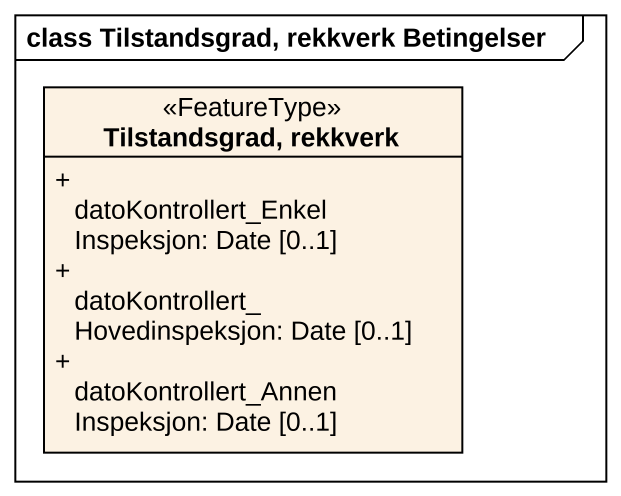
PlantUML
@startuml
mainframe class Tilstandsgrad, rekkverk Betingelser
hide circle
hide empty members
skinparam classAttributeIconSize 0
class "Tilstandsgrad, rekkverk" as Tilstandsgrad_rekkverk <<FeatureType>> {
  + datoKontrollert_EnkelInspeksjon: Date [0..1]
  + datoKontrollert_Hovedinspeksjon: Date [0..1]
  + datoKontrollert_AnnenInspeksjon: Date [0..1]
}
@enduml
